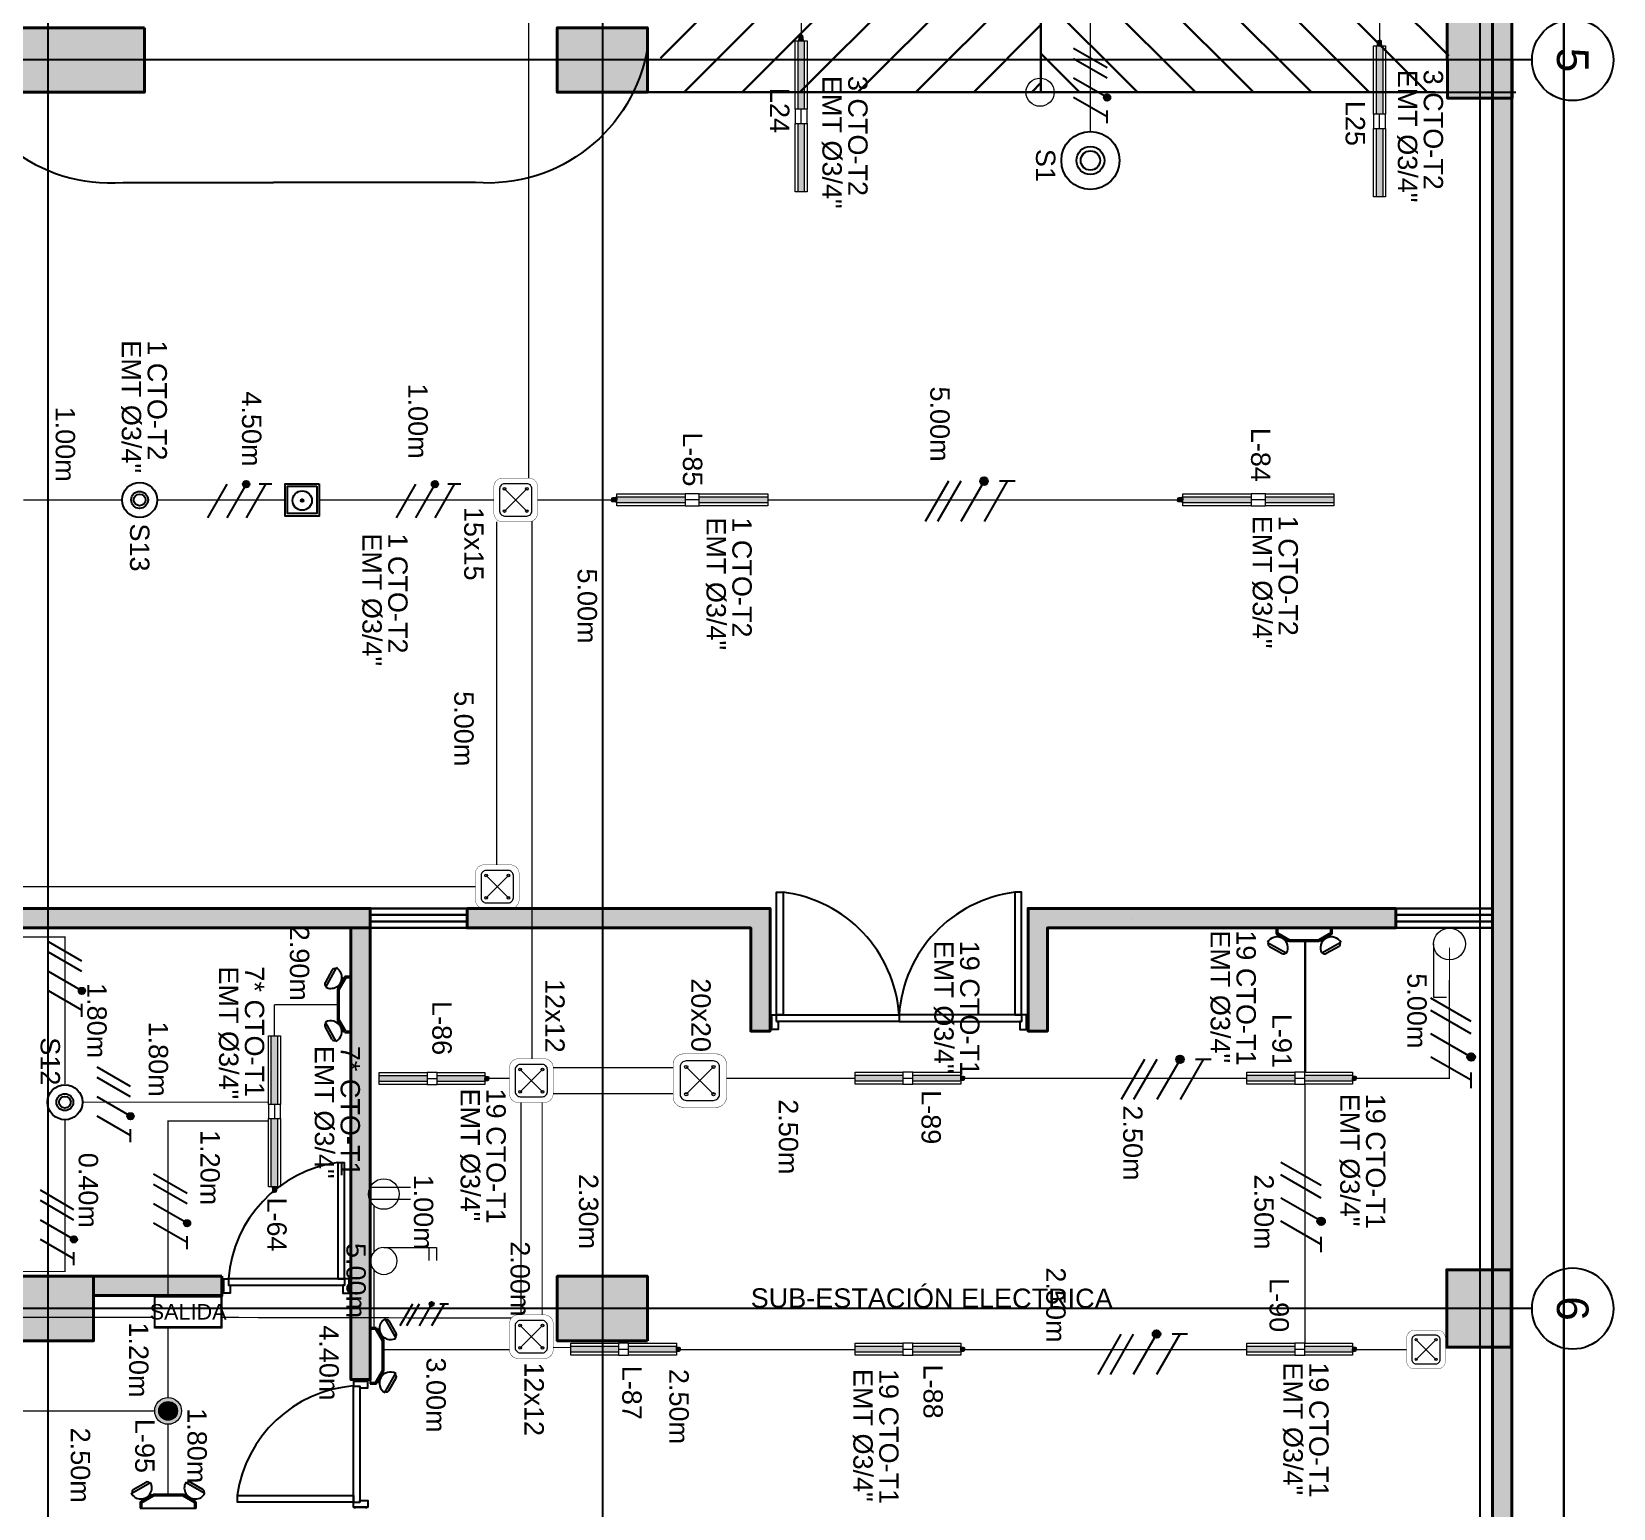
# Model space of a CAD drawing. Header units: metres. Extents: x 81 to 650, y -25 to 177.
# Drawn here: x 167.11 to 179.37, y 40.48 to 51.93 of the extents above; entities that cross this region are included whole.
import ezdxf
from ezdxf.enums import TextEntityAlignment as Align
from ezdxf.lldxf.tags import DXFTag

# ---------------------------------------------------------------- set-up
doc = ezdxf.new("R2010")
doc.units = ezdxf.units.M
doc.linetypes.add('LÍNEAS_OCULTASX2', pattern=[0.75, 0.5, -0.25])
for name, color, linetype in [('-ALAMBRADO', 7, 'Continuous'), ('-CN-GYD-ILUMINACION-EM', 1, 'Continuous'), ('-CN-GYD-TEXTOS', 7, 'Continuous'), ('-parquead', 253, 'Continuous'), ('A-columnas', 6, 'Continuous'), ('A_CIRCULO DE EJES', 252, 'Continuous'), ('amobla', 2, 'Continuous'), ('AMOBLAMIENTO', 253, 'Continuous'), ('AREA PARQUEO', 253, 'Continuous'), ('AS_GL DETECCION_PISO 2', 7, 'Continuous'), ('GG_EMERGENCIA 03', 1, 'Continuous'), ('GG_PISO 2', 8, 'Continuous'), ('JCA_HATCH 254', 252, 'Continuous'), ('LUMINARIA DE EMERGENCIA', 5, 'Continuous'), ('LUMINARIA LED CIRCULAR', 7, 'Continuous'), ('SENSOR MOVIMIENTO', 3, 'Continuous'), ('sensores', 3, 'Continuous'), ('TEXTOS DE MEDIDAS', 7, 'Continuous')]:
    doc.layers.add(name, color=color, linetype=linetype)
for name, color, linetype, lineweight in [('-CN-GYD-INTERRUPTORES DE PARED', 3, 'Continuous', 20), ('-CN-GYD-LUMINARIA LED HERMETICA', 1, 'Continuous', 5), ('-CN-GYD-TOMACORRIENTES', 1, 'Continuous', 18), ('-CN-GYD-TUBERÍA ILUMINACION', 250, 'Continuous', 18), ('-CN-GYD-TUBERÍA PRINCIPAL ILUMINACION', 5, 'Continuous', 5), ('-CN-GYD-TUBERÍA TOMACORRIENTE PVC', 86, 'Continuous', 18), ('-EL-Texto Tomas', 7, 'Continuous', 0), ('_TEXTO', 7, 'Continuous', 9), ('CAJA DE PASO', 94, 'Continuous', 5), ('Estructura', 250, 'Continuous', 40), ('L', 7, 'Continuous', 15), ('LUMINARIA DE EMERGENCIA PARA SOBREPONER', 7, 'Continuous', 25), ('Muro', 251, 'Continuous', 40), ('Piso', 253, 'Continuous', 30), ('TEXTOS', 250, 'Continuous', 20), ('Vidrio', 253, 'Continuous', 30)]:
    doc.layers.add(name, color=color, linetype=linetype, lineweight=lineweight)
doc.layers.add('A-HATCH CONCRETO', color=7, linetype='Continuous', true_color=0xc2c2c2)
doc.layers.add('HACHTCOLUMNA', color=7, linetype='Continuous', true_color=0x474747)
doc.styles.add('A_TEXT1', font='arial.ttf')
doc.styles.add('GYD', font='arial.ttf', dxfattribs={"height": 2.5})
doc.styles.add('ROMANS', font='arial.ttf')
doc.styles.get("Standard").update_dxf_attribs({"font": 'arial.ttf'})
tags = doc.linetypes.add('EMT_LINE', pattern='A,0.5,-0.2,["EMT",Standard,S=0.1,R=0,X=-0.1,Y=-0.05],-0.25', length=0.95).pattern_tags.tags
tags[6] = DXFTag(74, 10)
pattern_1 = [(270, (73.633, -1.35), (10.40324, -6.00631), [1.50158, -10.51105]), (360, (73.6335, -2.101), (10.40324, 6.00631), [0.75079, -20.05569]), (360, (73.6335, -2.289), (10.40324, 6.00631), [0.60063, -20.20584]), (360, (73.6335, -1.9134), (10.40324, 6.00631), [0.60063, -20.20584]), (330, (73.633, -2.477), (10.40324, 6.00631), [0.4805, -11.53212]), (30, (73.633, -1.726), (4e-09, 12.01262), [0.4805, -11.53212])]
pattern_2 = [(0, (0, 0), (0, 6.985), [5.08, -1.905]), (90, (0, 0), (-6.985, 4e-16), [5.08, -1.905])]

# ---------------------------------------------------------------- blocks, each defined once
blk = doc.blocks.new('GG_HERMETICA')
h = blk.add_hatch()
h.set_pattern_fill('SWAMP', color=252, scale=0.472938, angle=270)
h.set_pattern_definition(pattern_1)
h.paths.add_polyline_path([(-20, -30), (-20, 17), (-550, 17), (-550, -30)])
h = blk.add_hatch()
h.set_pattern_fill('SWAMP', color=252, scale=0.472938, angle=270)
h.set_pattern_definition(pattern_1)
h.paths.add_polyline_path([(620, -30), (620, 17), (90, 17), (90, -30)])
at = {"layer": '-CN-GYD-INTERRUPTORES DE PARED', "color": 1, "extrusion": (0, 0, -1)}
for p, q in [((-550, -53), (-550, 40)), ((-550, 40), (-525, 40)), ((-525, 40), (-20, 40)), ((90, 40), (620, 40)), ((620, 40), (620, -53)), ((-20, -53), (-550, -53)), ((594, -53), (90, -53)), ((620, -53), (594, -53))]:
    blk.add_line(p, q, dxfattribs=at)
at = {"layer": '-CN-GYD-INTERRUPTORES DE PARED', "color": 1}
for p, q in [((90, 40), (-20, 40)), ((-20, 40), (-20, -53)), ((90, -53), (90, 40)), ((622, 6), (620, 6)), ((620, 6), (620, -6)), ((622, 10), (623, 11)), ((622, 8), (622, 10)), ((622, 7), (622, 8)), ((622, 5), (622, 7)), ((622, -6), (622, 6)), ((623, 4), (622, 5)), ((622, -3), (623, 1)), ((623, 11), (623, 11)), ((623, 11), (630, 11)), ((623, 1), (623, 4)), ((623, 1), (623, 1)), ((630, 11), (630, 6)), ((630, 6), (631, 6)), ((631, 6), (631, 9)), ((631, 9), (639, 9)), ((639, 9), (639, 6)), ((639, 6), (640, 6)), ((640, 10), (650, 10)), ((640, 6), (640, 10)), ((650, 10), (652, 8)), ((652, 8), (656, 8)), ((656, 8), (658, 8)), ((658, 8), (661, 5)), ((661, 5), (661, -6)), ((-20, -6), (90, -6)), ((620, -19), (620, -6)), ((622, -19), (620, -19)), ((622, -6), (622, -3)), ((622, -6), (622, -9)), ((622, -6), (622, -19)), ((622, -9), (623, -13)), ((623, -17), (622, -18)), ((622, -18), (622, -19)), ((622, -19), (622, -21)), ((622, -21), (622, -22)), ((622, -22), (623, -24)), ((623, -13), (623, -14)), ((623, -14), (623, -17)), ((623, -24), (623, -24)), ((623, -24), (630, -24)), ((630, -24), (630, -19)), ((630, -19), (631, -19)), ((631, -19), (631, -22)), ((631, -22), (639, -22)), ((639, -22), (639, -19)), ((639, -19), (640, -19)), ((640, -19), (640, -22)), ((640, -22), (650, -22)), ((650, -22), (652, -20)), ((652, -20), (656, -20)), ((656, -20), (658, -20)), ((658, -20), (661, -17)), ((661, -17), (661, -6))]:
    blk.add_line(p, q, dxfattribs=at)
for points in [[(623, 4), (630, 4)], [(623, 1), (630, 1)], [(629, 11), (629, 4), (629, 1), (629, -6)], [(630, 6), (630, -6)], [(631, 6), (631, -6)], [(639, 2), (631, 2)], [(639, 6), (639, -6)], [(640, 6), (640, -6)], [(640, 1), (650, 1), (650, 3), (640, 3)], [(650, 3), (652, 5)], [(650, 1), (652, -3)], [(652, 8), (652, -6)], [(-20, -53), (90, -53)], [(623, -14), (630, -14)], [(623, -17), (630, -17)], [(629, -24), (629, -17), (629, -14), (629, -6)], [(630, -19), (630, -6)], [(631, -19), (631, -6)], [(639, -15), (631, -15)], [(639, -19), (639, -6)], [(640, -19), (640, -6)], [(640, -14), (650, -14), (650, -15), (640, -15)], [(650, -14), (652, -10)], [(650, -15), (652, -17)], [(652, -20), (652, -6)]]:
    blk.add_lwpolyline(points, dxfattribs=at)
at = {"color": 1}
for points in [[(-20, 17), (-20, -30), (-550, -30), (-550, 17)], [(620, 17), (620, -30), (90, -30), (90, 17)]]:
    blk.add_lwpolyline(points, close=True, dxfattribs=at)
blk = doc.blocks.new('A_B_Eje')
at = {"layer": 'A_CIRCULO DE EJES', "ltscale": 1.5}
blk.add_circle((0, 0), 0.0045, dxfattribs=at)
at = {"layer": 'A_CIRCULO DE EJES', "ltscale": 1.5, "style": 'A_TEXT1'}
blk.add_attdef('EJE', text='', height=0.0035, dxfattribs=at).set_placement((0, 0), align=Align.MIDDLE_CENTER)
blk = doc.blocks.new('O6C20-MDW')
at = {"layer": 'SENSOR MOVIMIENTO'}
for radius in [129, 62.1, 43.1]:
    blk.add_circle((63166, 32657), radius, dxfattribs=at)
blk = doc.blocks.new('Caja de paso')
at = {"layer": '-CN-GYD-TUBERÍA TOMACORRIENTE PVC', "const_width": 0.00173}
blk.add_lwpolyline([(-0.1111, 0.0667), (-0.1111, -0.0667, 0.414214), (-0.0667, -0.1111), (0.0667, -0.1111, 0.414214), (0.1111, -0.0667), (0.1111, 0.0667, 0.414214), (0.0667, 0.1111), (-0.0667, 0.1111, 0.414214)], format="xyb", close=True, dxfattribs=at)
at = {"layer": '-CN-GYD-TUBERÍA TOMACORRIENTE PVC'}
blk.add_lwpolyline([(-0.0566, -0.0819), (0.0566, -0.0819, 0.414214), (0.0819, -0.0566), (0.0819, 0.0566, 0.414214), (0.0566, 0.0819), (-0.0566, 0.0819, 0.414214), (-0.0819, 0.0566), (-0.0819, -0.0566, 0.414214)], format="xyb", close=True, dxfattribs=at)
at = {"layer": '-CN-GYD-TUBERÍA TOMACORRIENTE PVC', "linetype": 'LÍNEAS_OCULTASX2'}
for points in [[(-0.0566, 0.0566), (0.0566, -0.0566)], [(0.0566, 0.0566), (-0.0566, -0.0566)]]:
    blk.add_lwpolyline(points, dxfattribs=at)
at = {"layer": '-CN-GYD-TUBERÍA TOMACORRIENTE PVC'}
for centre in [(-0.0566, 0.0566), (0.0566, 0.0566), (-0.0566, -0.0566), (0.0566, -0.0566)]:
    blk.add_circle(centre, 0.00665, dxfattribs=at)
blk = doc.blocks.new('Tomas BD1')
at = {"lineweight": 0}
blk.add_line((0.115, -0.318), (0.115, 0.588), dxfattribs=at)
blk.add_lwpolyline([(-0.154, -0.297), (-0.154, 0.588)], dxfattribs=at)
blk.add_circle((0, 0), 0.338, dxfattribs=at)
at = {"layer": '-EL-Texto Tomas', "color": 7, "style": 'ROMANS'}
for tag, p, height, flags in [('POTENCIA(W)', (0.878, 0.595), 0.321, 9), ('TABLERO', (0.316, 0.654), 0.273, 8), ('CTO', (-0.059, 0.65), 0.273, 8)]:
    blk.add_attdef(tag, p, '', height=height, rotation=90, dxfattribs=dict(at, flags=flags))
at = {"layer": '-EL-Texto Tomas', "style": 'ROMANS', "flags": 9}
blk.add_attdef('USO', (-0.84, 0.589), '', height=0.35, rotation=90, dxfattribs=at)
blk = doc.blocks.new('*U67')
at = {"layer": '-CN-GYD-ILUMINACION-EM', "ltscale": 0.3}
for p, q in [((-145, 270), (-200, 170)), ((-114, 285), (-197, 136)), ((-119, 277), (-119, 277)), ((-193, 144), (-193, 144)), ((-145, -270), (-200, -170)), ((-114, -285), (-197, -136)), ((-193, -144), (-193, -144)), ((-119, -277), (-119, -277))]:
    blk.add_line(p, q, dxfattribs=at)
at = {"layer": '-CN-GYD-ILUMINACION-EM'}
for p, q in [((0, 217), (-46, 217)), ((0, 207), (-40, 207)), ((0, -217), (0, 217)), ((-104, 116), (-104, -116)), ((-94, 114), (-94, -114)), ((-46, -217), (0, -217)), ((-40, -207), (0, -207))]:
    blk.add_line(p, q, dxfattribs=at)
for points in [[(-96, 130), (-110, 138)], [(-46, 217), (-104, 116)], [(-40, 207), (-94, 114)], [(-56, 199), (-70, 208)], [(-46, -217), (-104, -116)], [(-40, -207), (-94, -114)], [(-96, -130), (-110, -138)], [(-56, -199), (-70, -208)]]:
    blk.add_lwpolyline(points, dxfattribs=at)
at = {"layer": '-CN-GYD-ILUMINACION-EM', "ltscale": 0.3}
for centre, radius, start, end in [((-156, 211), 85.5, 240.9715, 60.9715), ((-128, 260), 19.1, 60.9715, 150.9715), ((-183, 161), 19.1, 150.9715, 240.9715), ((-183, -161), 19.1, 119.0285, 209.0285), ((-156, -211), 85.5, 299.0285, 119.0285), ((-128, -260), 19.1, 209.0285, 299.0285)]:
    blk.add_arc(centre, radius, start, end, dxfattribs=at)
at = {"layer": '-CN-GYD-TEXTOS', "style": 'GYD'}
blk.add_attdef('5', (-68, -406), '', height=125, rotation=90, dxfattribs=at)
blk = doc.blocks.new('OJO DE BUEY 12W')
at = {"layer": '-CN-GYD-TUBERÍA ILUMINACION', "linetype": 'EMT_LINE', "lineweight": 5, "ltscale": 10}
h = blk.add_hatch(color=256, dxfattribs=at)
h.dxf.hatch_style = 1
h.set_gradient(color1=(147, 149, 152), color2=(248, 246, 176), name='SPHERICAL')
edge = h.paths.add_edge_path()
edge.add_arc((0, 0), 72.7, 0, 360)
at = {"layer": 'A-HATCH CONCRETO', "transparency": 33554687}
h = blk.add_hatch(color=256, dxfattribs=at)
h.dxf.hatch_style = 1
h.paths.add_polyline_path([(-104, 0, 1), (104, 0, 1)])
h.paths.add_polyline_path([(73, 0, -1), (-73, 0, -1)], flags=16)
at = {"layer": '-CN-GYD-TUBERÍA ILUMINACION', "linetype": 'Continuous', "lineweight": 5, "ltscale": 10}
for radius in [104, 72.7]:
    blk.add_circle((0, 0), radius, dxfattribs=at)
blk = doc.blocks.new('A$Cc7fbbbd8')
at = {"layer": 'GG_EMERGENCIA 03', "ltscale": 0.3}
h = blk.add_hatch(dxfattribs=at)
h.set_pattern_fill('ANSI31', color=256, scale=0.0005, angle=90)
h.set_pattern_definition([(135, (0.0614115, 0.0595737), (-0.00112253, -0.00112253), [])])
edge = h.paths.add_edge_path()
edge.add_arc((0.0614, 0.1), 0.00475, 0, 360)
for points in [[(-0.005, 0.0348), (-0.005, 0.1606), (0.1278, 0.1606), (0.1278, 0.0348)], [(0.005, 0.0448), (0.005, 0.1506), (0.1178, 0.1506), (0.1178, 0.0448)]]:
    blk.add_lwpolyline(points, close=True, dxfattribs=at)
for radius in [0.0376, 0.00475]:
    blk.add_circle((0.0614, 0.1), radius, dxfattribs=at)
blk = doc.blocks.new('Salida_3.8W')
h = blk.add_hatch()
h.set_pattern_fill('ANGLE', color=256)
h.set_pattern_definition(pattern_2)
h.paths.add_polyline_path([(0.434, -0.01), (0.434, 0.303), (-0.434, 0.303), (-0.434, -0.01)])
h.paths.add_polyline_path([(-0.424, 0), (-0.424, 0.293), (0.424, 0.293), (0.424, 0)], flags=16)
h = blk.add_hatch()
h.set_pattern_fill('ANGLE', color=256)
h.set_pattern_definition(pattern_2)
h.paths.add_polyline_path([(0.434, -0.01), (0.434, 0.303), (-0.434, 0.303), (-0.434, -0.01)])
h.paths.add_polyline_path([(-0.424, 0), (-0.424, 0.293), (0.424, 0.293), (0.424, 0)], flags=16)
at = {"layer": 'L'}
h = blk.add_hatch(dxfattribs=at)
h.set_pattern_fill('ANGLE', color=3)
h.set_pattern_definition([(0, (-44.6785, -37.2514), (0, 6.985), [5.08, -1.905]), (90, (-44.6785, -37.2514), (-6.985, 4e-16), [5.08, -1.905])])
h.paths.add_polyline_path([(0.434, -0.01), (0.434, 0.303), (-0.434, 0.303), (-0.434, -0.01)])
h.paths.add_polyline_path([(-0.424, 0), (-0.424, 0.293), (0.424, 0.293), (0.424, 0)], flags=16)
h = blk.add_hatch(color=3, dxfattribs=at)
h.paths.add_polyline_path([(0.434, -0.01), (0.434, 0.303), (-0.434, 0.303), (-0.434, -0.01)])
h.paths.add_polyline_path([(-0.424, 0), (-0.424, 0.293), (0.424, 0.293), (0.424, 0)], flags=16)
at = {"layer": 'L', "color": 3}
for points in [[(-0.434, 0.303), (0.434, 0.303), (0.434, -0.01), (-0.434, -0.01)], [(-0.424, 0.293), (0.424, 0.293), (0.424, 0), (-0.424, 0)]]:
    blk.add_lwpolyline(points, close=True, dxfattribs=at)
at = {"layer": 'L', "color": 3, "insert": (0, 0.146, 712.661), "char_height": 0.15, "width": 0.84839, "attachment_point": 5}
blk.add_mtext('\\pxqc;SALIDA', dxfattribs=at)
blk = doc.blocks.new('3x')
at = {"layer": '-ALAMBRADO'}
h = blk.add_hatch(color=256, dxfattribs=at)
edge = h.paths.add_edge_path()
edge.add_arc((0.078, 0.13), 0.025, 0, 360)
for p, q in [((-0.152, 0.13), (-0.302, -0.13)), ((-0.072, 0.13), (-0.222, -0.13)), ((0.078, 0.13), (-0.072, -0.13)), ((0.228, 0.13), (0.078, -0.13))]:
    blk.add_line(p, q, dxfattribs=at)
blk.add_lwpolyline([(0.278, 0.13), (0.178, 0.13)], dxfattribs=at)
blk.add_circle((0.078, 0.13), 0.025, dxfattribs=at)
blk = doc.blocks.new('*U62')
at = {"layer": '-ALAMBRADO'}
blk.add_blockref('3x', (0, 0), dxfattribs=at)
blk = doc.blocks.new('estructura etapa 3')
at = {"layer": 'HACHTCOLUMNA'}
h = blk.add_hatch(color=256, dxfattribs=at)
h.paths.add_polyline_path([(-91.651, -6658.124), (-91.651, -6657.624), (-92.35, -6657.624), (-92.35, -6658.124)])
h.paths.add_polyline_path([(-49.354, -6658.124), (-49.354, -6657.624), (-50.055, -6657.624), (-50.055, -6658.124)])
h.paths.add_polyline_path([(-56.053, -6658.124), (-56.053, -6657.624), (-56.753, -6657.624), (-56.753, -6658.124)])
h.paths.add_polyline_path([(-76.45, -6659.124), (-76.95, -6659.124), (-76.95, -6657.624), (-76.45, -6657.624)])
h.paths.add_polyline_path([(-83.95, -6659.124), (-84.45, -6659.124), (-84.45, -6657.624), (-83.95, -6657.624)])
h.paths.add_polyline_path([(-60.452, -6659.124), (-60.952, -6659.124), (-60.952, -6657.624), (-60.452, -6657.624)])
h.paths.add_polyline_path([(-67.95, -6659.124), (-68.45, -6659.124), (-68.45, -6657.624), (-67.95, -6657.624)])
h.paths.add_polyline_path([(-91.85, -6668.199), (-91.851, -6667.599), (-92.35, -6667.599), (-92.349, -6668.199)])
h.paths.add_polyline_path([(-49.354, -6668.199), (-49.354, -6667.599), (-49.854, -6667.599), (-49.854, -6668.199)])
h.paths.add_polyline_path([(-56.154, -6668.149), (-56.154, -6667.649), (-56.854, -6667.649), (-56.854, -6668.149)])
h.paths.add_polyline_path([(-59.952, -6667.649), (-59.952, -6668.149), (-61.452, -6668.149), (-61.452, -6667.649)])
h.paths.add_polyline_path([(-75.95, -6667.649), (-75.95, -6668.149), (-77.45, -6668.149), (-77.45, -6667.649)])
h.paths.add_polyline_path([(-68.95, -6667.649), (-68.95, -6668.149), (-67.45, -6668.149), (-67.45, -6667.649)])
h.paths.add_polyline_path([(-84.95, -6667.649), (-84.95, -6668.149), (-83.45, -6668.149), (-83.45, -6667.649)])
h.paths.add_polyline_path([(-91.85, -6676.199), (-91.85, -6675.599), (-92.349, -6675.599), (-92.349, -6676.199)])
h.paths.add_polyline_path([(-49.354, -6676.199), (-49.354, -6675.599), (-49.854, -6675.599), (-49.854, -6676.199)])
h.paths.add_polyline_path([(-56.154, -6676.149), (-56.154, -6675.649), (-56.754, -6675.649), (-56.754, -6676.149)])
h.paths.add_polyline_path([(-59.952, -6675.649), (-59.952, -6676.149), (-61.452, -6676.149), (-61.452, -6675.649)])
h.paths.add_polyline_path([(-75.95, -6675.649), (-75.95, -6676.149), (-77.45, -6676.149), (-77.45, -6675.649)])
h.paths.add_polyline_path([(-68.95, -6675.649), (-68.95, -6676.149), (-67.45, -6676.149), (-67.45, -6675.649)])
h.paths.add_polyline_path([(-84.95, -6675.649), (-84.95, -6676.149), (-83.45, -6676.149), (-83.45, -6675.649)])
h.paths.add_polyline_path([(-91.847, -6686.299), (-91.851, -6685.699), (-92.35, -6685.699), (-92.346, -6686.299)])
h.paths.add_polyline_path([(-49.354, -6686.299), (-49.354, -6685.699), (-49.854, -6685.699), (-49.854, -6686.299)])
h.paths.add_polyline_path([(-56.154, -6686.249), (-56.154, -6685.749), (-56.754, -6685.749), (-56.754, -6686.249)])
h.paths.add_polyline_path([(-59.952, -6685.749), (-59.952, -6686.249), (-61.452, -6686.249), (-61.452, -6685.749)])
h.paths.add_polyline_path([(-75.95, -6685.749), (-75.95, -6686.249), (-77.45, -6686.249), (-77.45, -6685.749)])
h.paths.add_polyline_path([(-68.95, -6685.749), (-68.95, -6686.249), (-67.45, -6686.249), (-67.45, -6685.749)])
h.paths.add_polyline_path([(-84.95, -6685.749), (-84.95, -6686.249), (-83.45, -6686.249), (-83.45, -6685.749)])
h.paths.add_polyline_path([(-49.353, -6694.294), (-49.354, -6693.699), (-49.855, -6693.699), (-49.854, -6694.294)])
h.paths.add_polyline_path([(-56.054, -6694.249), (-56.054, -6693.749), (-56.753, -6693.749), (-56.753, -6694.249)])
h.paths.add_polyline_path([(-91.651, -6694.249), (-91.651, -6693.749), (-92.35, -6693.749), (-92.35, -6694.249)])
h.paths.add_polyline_path([(-59.952, -6693.749), (-59.952, -6694.249), (-61.452, -6694.249), (-61.452, -6693.749)])
h.paths.add_polyline_path([(-75.95, -6693.749), (-75.95, -6694.249), (-77.45, -6694.249), (-77.45, -6693.749)])
h.paths.add_polyline_path([(-68.95, -6693.749), (-68.95, -6694.249), (-67.45, -6694.249), (-67.45, -6693.749)])
h.paths.add_polyline_path([(-84.95, -6693.749), (-84.95, -6694.249), (-83.45, -6694.249), (-83.45, -6693.749)])
h.paths.add_polyline_path([(-49.359, -6703.974), (-49.359, -6703.374), (-49.859, -6703.374), (-49.859, -6703.974)])
h.paths.add_polyline_path([(-56.054, -6703.924), (-56.054, -6703.424), (-56.753, -6703.424), (-56.753, -6703.924)])
h.paths.add_polyline_path([(-67.95, -6704.924), (-67.95, -6703.424), (-68.45, -6703.424), (-68.45, -6704.924)])
h.paths.add_polyline_path([(-91.651, -6703.924), (-91.651, -6703.424), (-92.35, -6703.424), (-92.35, -6703.924)])
h.paths.add_polyline_path([(-61.847, -6703.424), (-60.347, -6703.424), (-60.347, -6703.924), (-61.847, -6703.924)])
h.paths.add_polyline_path([(-83.95, -6704.924), (-83.95, -6703.424), (-84.45, -6703.424), (-84.45, -6704.924)])
h.paths.add_polyline_path([(-76.45, -6704.924), (-76.45, -6703.424), (-76.95, -6703.424), (-76.95, -6704.924)])
h.paths.add_polyline_path([(-49.354, -6711.949), (-49.354, -6711.449), (-50.054, -6711.449), (-50.054, -6711.949)])
h.paths.add_polyline_path([(-55.954, -6711.949), (-55.954, -6711.449), (-56.654, -6711.449), (-56.654, -6711.949)])
h.paths.add_polyline_path([(-91.65, -6711.949), (-91.65, -6711.449), (-92.35, -6711.449), (-92.35, -6711.949)])
h.paths.add_polyline_path([(-60.952, -6711.949), (-60.952, -6709.549), (-60.452, -6709.549), (-60.452, -6711.949)])
h.paths.add_polyline_path([(-68.45, -6709.549), (-68.45, -6711.949), (-67.95, -6711.949), (-67.95, -6709.549)])
h.paths.add_polyline_path([(-76.95, -6709.549), (-76.95, -6711.949), (-76.45, -6711.949), (-76.45, -6709.549)])
h.paths.add_polyline_path([(-83.95, -6709.549), (-83.95, -6711.949), (-84.45, -6711.949), (-84.45, -6709.549)])
at = {"layer": 'Estructura'}
for points in [[(-49.353, -6694.294), (-49.354, -6693.699), (-49.855, -6693.699), (-49.854, -6694.294)], [(-59.952, -6693.749), (-59.952, -6694.249), (-61.452, -6694.249), (-61.452, -6693.749)], [(-56.054, -6694.249), (-56.054, -6693.749), (-56.753, -6693.749), (-56.753, -6694.249)], [(-49.359, -6703.974), (-49.359, -6703.374), (-49.859, -6703.374), (-49.859, -6703.974)], [(-61.847, -6703.424), (-60.347, -6703.424), (-60.347, -6703.924), (-61.847, -6703.924)], [(-56.054, -6703.924), (-56.054, -6703.424), (-56.753, -6703.424), (-56.753, -6703.924)]]:
    blk.add_lwpolyline(points, close=True, dxfattribs=at)
blk = doc.blocks.new('A$Ce042a74c')
at = {"layer": 'A-HATCH CONCRETO', "ltscale": 0.03}
h = blk.add_hatch(color=256, dxfattribs=at)
h.dxf.hatch_style = 1
h.paths.add_polyline_path([(37.983, 8.975), (36.988, 8.975), (36.988, 8.825), (37.983, 8.825)])
h.paths.add_polyline_path([(38.983, 11.675), (38.983, 8.175), (39.133, 8.175), (39.133, 11.675)])
h.paths.add_polyline_path([(38.983, 8.975), (38.983, 8.975), (38.983, 8.825), (38.983, 8.825)], flags=17)
h.paths.add_polyline_path([(35.488, 8.975), (30.936, 8.975), (30.936, 8.825), (35.488, 8.825)])
h.paths.add_polyline_path([(33.787, 8.825), (33.787, 8.825), (33.637, 8.825), (33.637, 8.825)], flags=17)
h.paths.add_polyline_path([(33.787, 6.462), (33.637, 6.462), (33.637, 7.823), (33.787, 7.823)])
h.paths.add_polyline_path([(33.637, 7.474), (33.637, 7.624), (33.003, 7.624), (33.003, 7.475)])
h.paths.add_polyline_path([(31.549, 7.475), (31.549, 7.625), (32.203, 7.625), (32.203, 7.475)])
h.paths.add_polyline_path([(30.185, 7.475), (30.185, 7.625), (30.749, 7.625), (30.749, 7.475)])
h.paths.add_polyline_path([(30.489, 6.462), (30.339, 6.462), (30.339, 7.475), (30.489, 7.475)])
h.paths.add_polyline_path([(32.138, 6.462), (31.988, 6.462), (31.988, 7.475), (32.138, 7.475)])
h.paths.add_polyline_path([(26.544, 6.462), (33.787, 6.462), (33.787, 6.312), (26.544, 6.312)])
h.paths.add_polyline_path([(26.694, 7.475), (26.694, 7.625), (28.886, 7.625), (28.886, 7.475)])
h.paths.add_polyline_path([(26.545, 6.462), (26.543, 8.975), (26.693, 8.974), (26.693, 8.824), (26.694, 8.825), (26.695, 6.462)])
h.paths.add_polyline_path([(27.446, 6.462), (27.296, 6.462), (27.296, 6.462), (27.446, 6.462)])
h.paths.add_polyline_path([(26.546, 11.676), (26.546, 9.875), (26.691, 9.875), (26.696, 11.676)])
h.paths.add_polyline_path([(31.087, 8.975), (30.936, 8.975), (30.936, 9.977), (29.034, 9.977), (29.036, 8.975), (28.886, 8.975), (28.883, 10.126), (29.836, 10.126), (29.836, 11.675), (29.986, 11.675), (29.986, 10.126), (30.936, 10.126), (30.936, 11.675), (31.087, 11.675)])
h.paths.add_polyline_path([(31.886, 8.975), (32.036, 8.975), (32.036, 8.975)])
h.paths.add_polyline_path([(26.547, 11.675), (39.133, 11.675), (39.133, 11.825), (26.547, 11.825)])
h.paths.add_polyline_path([(47.081, 11.675), (44.231, 11.675), (44.231, 11.825), (47.081, 11.825)])
h.paths.add_polyline_path([(47.981, 54.675), (47.831, 54.675), (47.831, 3.892), (46.241, 3.892), (46.241, 5.906), (46.931, 5.906), (46.931, 6.056), (46.091, 6.056), (46.091, 2.292), (47.081, 2.292), (47.081, 2.442), (46.241, 2.442), (46.241, 3.742), (47.831, 3.742), (47.831, 0.95), (47.981, 0.95)])
h.paths.add_polyline_path([(27.346, 2.91), (27.373, 2.76), (26.695, 2.76), (26.695, 0.54), (26.544, 0.54), (26.544, 2.91)])
h.paths.add_polyline_path([(29.883, 2.91), (29.911, 2.76), (28.348, 2.76), (28.377, 2.91)])
h.paths.add_polyline_path([(32.1, 2.91), (32.129, 2.76), (30.885, 2.76), (30.914, 2.91)])
h.paths.add_polyline_path([(31.438, 0.54), (31.588, 0.54), (31.588, 0.566), (31.588, 2.76), (31.438, 2.76), (31.438, 0.566)])
h.paths.add_polyline_path([(33.14, 2.91), (33.113, 2.76), (33.737, 2.76), (33.737, 0.54), (33.887, 0.54), (33.887, 2.91)])
h.paths.add_polyline_path([(26.545, 0.39), (33.887, 0.39), (33.887, 0.54), (26.545, 0.54)])
h.paths.add_polyline_path([(7.925, 54.676), (7.925, 54.826), (3.1, 54.825), (3.1, 54.675)])
h.paths.add_polyline_path([(37.395, 51.521), (37.245, 51.521), (37.245, 54.675), (37.395, 54.675)])
h.paths.add_polyline_path([(36.533, 51.671), (36.383, 51.671), (36.383, 53.275), (36.533, 53.275)])
h.paths.add_polyline_path([(28.886, 51.521), (28.886, 51.671), (37.245, 51.671), (37.245, 51.521)])
h.paths.add_polyline_path([(36.383, 54.325), (36.383, 54.475)])
h.paths.add_polyline_path([(29.036, 52.667), (28.886, 52.667), (28.886, 53.275), (29.036, 53.275)], flags=0)
h.paths.add_polyline_path([(29.036, 52.667), (28.886, 52.667), (28.886, 53.275), (29.036, 53.275)], flags=17)
h.paths.add_polyline_path([(29.036, 52.667), (28.886, 52.667), (28.886, 53.275), (29.036, 53.275)], flags=17)
at = {"layer": 'JCA_HATCH 254', "transparency": 33554687}
h = blk.add_hatch(color=256, dxfattribs=at)
h.dxf.hatch_style = 1
h.paths.add_polyline_path([(39.883, 11.825), (42.231, 11.825), (42.231, 10.875), (42.081, 10.875), (42.081, 11.675), (39.883, 11.675)])
h = blk.add_hatch(color=256, dxfattribs=at)
h.dxf.hatch_style = 1
h.paths.add_polyline_path([(47.081, 11.825), (44.231, 11.825), (44.231, 10.875), (44.381, 10.875), (44.381, 11.675), (47.081, 11.675)])
at = {"layer": 'Piso'}
h = blk.add_hatch(dxfattribs=at)
h.set_pattern_fill('ANSI31', color=256, scale=0.1, angle=-41.916, style=0)
h.set_pattern_definition([(45, (42.71952, 22.5916), (-0.2245064, 0.2245064), [])])
h.paths.add_polyline_path([(44.331, 45.45), (44.331, 18.15), (41.381, 18.15), (41.381, 44.1), (41.242, 44.59), (40.949, 45.007), (40.536, 45.305), (40.048, 45.45)])
h = blk.add_hatch(dxfattribs=at)
h.set_pattern_fill('ANSI31', color=256, scale=0.1, angle=-41.916, style=0)
h.set_pattern_definition([(135, (46.04185, 22.5916), (0.2245064, 0.2245064), [])])
h.paths.add_polyline_path([(44.331, 45.45), (44.331, 18.15), (47.491, 18.15), (47.471, 45.45)])
at = {"layer": '-parquead'}
for points in [[(35.883, 18.5, 0.389268), (37.216, 17.45), (38.383, 17.45)], [(41.282, 18.5, -0.389268), (39.948, 17.45), (38.383, 17.45)]]:
    blk.add_lwpolyline(points, format="xyb", dxfattribs=at)
at = {"layer": 'A-columnas'}
blk.add_line((47.831, 11.825), (47.831, 11.675), dxfattribs=at)
blk.add_lwpolyline([(47.081, 11.825), (44.231, 11.825), (44.231, 10.875)], dxfattribs=at)
at = {"layer": 'amobla', "ltscale": 0.03}
blk.add_line((45.033, 11.75), (45.033, 11.75), dxfattribs=at)
at = {"layer": 'AMOBLAMIENTO'}
for points in [[(42.332, 11.001), (42.281, 11.001), (42.281, 11.951), (42.332, 11.951)], [(44.129, 11.001), (44.18, 11.001), (44.18, 11.951), (44.129, 11.951)], [(42.281, 10.95), (42.281, 11.001), (43.231, 11.001), (43.231, 10.95)], [(38.882, 8.956), (38.932, 8.956), (38.932, 9.855), (38.882, 9.855)], [(39.002, 7.276), (39.002, 7.225), (38.103, 7.225), (38.103, 7.276)]]:
    blk.add_lwpolyline(points, close=True, dxfattribs=at)
for points in [[(42.231, 10.988), (42.243, 10.988), (42.243, 10.901), (42.231, 10.901)], [(42.281, 10.95), (42.294, 10.95), (42.294, 10.888), (42.243, 10.888), (42.243, 11.001), (42.281, 11.001)], [(44.18, 11.001), (43.231, 11.001), (43.231, 10.95), (44.18, 10.95)], [(44.167, 10.95), (44.167, 10.888), (44.218, 10.888), (44.218, 11.001), (44.18, 11.001), (44.18, 10.95), (44.167, 10.95)], [(44.231, 10.988), (44.218, 10.988), (44.218, 10.901), (44.231, 10.901)], [(38.034, 8.906), (38.046, 8.906), (38.046, 8.844), (37.996, 8.844), (37.996, 8.956), (38.034, 8.956)], [(38.932, 8.956), (38.034, 8.956), (38.034, 8.906), (38.932, 8.906)], [(38.92, 8.906), (38.92, 8.844), (38.97, 8.844), (38.97, 8.956), (38.932, 8.956), (38.932, 8.906), (38.92, 8.906)], [(37.983, 8.944), (37.996, 8.944), (37.996, 8.856), (37.983, 8.856)], [(38.983, 8.944), (38.97, 8.944), (38.97, 8.856), (38.983, 8.856)], [(39.052, 8.124), (39.052, 8.111), (39.114, 8.111), (39.114, 8.162), (39.002, 8.162), (39.002, 8.124)], [(39.002, 7.225), (39.002, 8.124), (39.052, 8.124), (39.052, 7.225)], [(39.014, 8.175), (39.014, 8.162), (39.102, 8.162), (39.102, 8.175)], [(39.052, 7.238), (39.114, 7.238), (39.114, 7.187), (39.002, 7.187), (39.002, 7.225), (39.052, 7.225), (39.052, 7.238)], [(39.014, 7.175), (39.014, 7.187), (39.102, 7.187), (39.102, 7.175)]]:
    blk.add_lwpolyline(points, dxfattribs=at)
for centre, radius, start, end in [((42.207, 10.932), 1.026, 3.8335, 82.9806), ((44.255, 10.932), 1.026, 97.0194, 176.1665), ((39.017, 8.878), 0.987, 97.8945, 175.4314), ((39.08, 7.141), 0.987, 94.5686, 172.1055)]:
    blk.add_arc(centre, radius, start, end, dxfattribs=at)
at = {"layer": 'AREA PARQUEO'}
blk.add_line((41.282, 18.15), (48.012, 18.15), dxfattribs=at)
at = {"layer": 'Muro'}
for points in [[(47.981, 54.675), (47.831, 54.675), (47.831, 0.95), (47.981, 0.95)], [(26.547, 11.675), (39.133, 11.675), (39.133, 11.825), (26.547, 11.825)], [(38.983, 11.675), (38.983, 8.175), (39.133, 8.175), (39.133, 11.675)], [(37.983, 8.975), (36.988, 8.975), (36.988, 8.825), (37.983, 8.825)]]:
    blk.add_lwpolyline(points, close=True, dxfattribs=at)
for points in [[(39.883, 11.825), (42.231, 11.825), (42.231, 10.875), (42.081, 10.875), (42.081, 11.675), (39.883, 11.675), (39.883, 11.825)], [(47.081, 11.825), (44.231, 11.825), (44.231, 10.875), (44.381, 10.875), (44.381, 11.675), (47.081, 11.675), (47.081, 11.825)]]:
    blk.add_lwpolyline(points, dxfattribs=at)
at = {"layer": 'Piso'}
for p, q in [((44.331, 45.451), (44.331, 18.15)), ((48.382, 0.767), (48.382, 19.086, -41.255)), ((41.282, 18.15), (47.382, 18.15))]:
    blk.add_line(p, q, dxfattribs=at)
at = {"layer": 'TEXTOS'}
blk.add_circle((44.324, 18.15), 0.109, dxfattribs=at)
at = {"layer": 'Vidrio'}
for points in [[(39.133, 11.825), (39.133, 11.675), (39.883, 11.675), (39.883, 11.825)], [(39.133, 11.775), (39.133, 11.725), (39.883, 11.725), (39.883, 11.775)], [(47.081, 11.825), (47.081, 11.675), (47.831, 11.675), (47.831, 11.825)], [(47.081, 11.775), (47.081, 11.725), (47.831, 11.725), (47.831, 11.775)]]:
    blk.add_lwpolyline(points, close=True, dxfattribs=at)
at = {"layer": 'AS_GL DETECCION_PISO 2', "linetype": 'Continuous', "lineweight": 50}
blk.add_blockref('estructura etapa 3', (97.335, 6712.399), dxfattribs=at)
at = {"layer": 'TEXTOS', "color": 8}
blk.add_text('SUB-ESTACIÓN ELECTRICA', height=0.15, rotation=359.9331, dxfattribs=at).set_placement((42.081, 8.732))
blk = doc.blocks.new('A$Cddb11929')
at = {"layer": '-CN-GYD-INTERRUPTORES DE PARED', "color": 3, "extrusion": (0, 0, -1)}
for p, q in [((0.176, 0.352), (0.764, 0.352)), ((0.764, 0.352), (0.764, 0.208))]:
    blk.add_line(p, q, dxfattribs=at)
blk.add_circle((-0.176, 0.176), 0.176, dxfattribs=at)
blk = doc.blocks.new('2x')
at = {"layer": '-ALAMBRADO'}
h = blk.add_hatch(color=256, dxfattribs=at)
edge = h.paths.add_edge_path()
edge.add_arc((0.075, 0.13), 0.025, 0, 360)
for p, q in [((-0.075, 0.13), (-0.225, -0.13)), ((0.075, 0.13), (-0.075, -0.13)), ((0.225, 0.13), (0.075, -0.13))]:
    blk.add_line(p, q, dxfattribs=at)
blk.add_lwpolyline([(0.275, 0.13), (0.175, 0.13)], dxfattribs=at)
blk.add_circle((0.075, 0.13), 0.025, dxfattribs=at)
blk = doc.blocks.new('*U51')
at = {"layer": '-ALAMBRADO'}
blk.add_blockref('2x', (0, 0), dxfattribs=at)
blk = doc.blocks.new('Sensor 360º_')
at = {"layer": 'SENSOR MOVIMIENTO'}
for radius in [0.1126, 0.054, 0.0375]:
    blk.add_circle((0, 0), radius, dxfattribs=at)

msp = doc.modelspace()

# ---------------------------------------------------------------- linework, layer by layer
at = {"layer": '-CN-GYD-INTERRUPTORES DE PARED', "color": 3, "extrusion": (0, 0, -1)}
for p, q in [((169.837, 42.505), (170.245, 42.505)), ((170.186, 42.505), (170.186, 42.405)), ((170.245, 42.505), (170.245, 42.405))]:
    msp.add_line(p, q, dxfattribs=at)
msp.add_circle((-169.837, 42.401), 0.104, dxfattribs=at)
at = {"layer": '-CN-GYD-TUBERÍA PRINCIPAL ILUMINACION', "linetype": 'EMT_LINE', "ltscale": 10}
for points, const_width in [([(170.96, 53.924), (170.96, 48.467)], 0.01), ([(173.072, 53.75), (173.072, 51.896)], 0.01), ([(177.554, 53.752), (177.554, 51.857)], 0.01), ([(175.313, 52.277), (175.313, 51.153)], 0.01), ([(167.044, 48.298), (167.808, 48.298)], 0.01), ([(168.081, 48.298), (169.071, 48.298)], 0.01), ([(169.337, 48.298), (170.69, 48.298)], 0.01), ([(171.028, 48.298), (171.601, 48.298)], 0.01), ([(172.812, 48.298), (175.989, 48.298)], 0.01), ([(170.711, 48.129), (170.711, 45.47)], 0.01), ([(170.986, 48.134), (170.986, 43.967)], 0.01), ([(170.547, 45.301), (167.025, 45.301)], 0.01), ([(167.366, 43.771), (167.366, 44.911), (162.398, 44.911)], 0.01), ([(176.977, 43.862), (176.977, 44.877)], 0.02), ([(168.988, 44.144), (168.988, 44.387)], 0.01), ([(169.478, 44.387), (168.988, 44.387)], 0.01), ([(171.149, 43.899), (172.078, 43.899)], 0.01), ([(170.811, 43.816), (170.65, 43.816)], 0.01), ([(173.488, 43.816), (172.493, 43.816)], 0.01), ([(176.977, 43.769), (176.977, 41.761)], 0.01), ([(171.149, 43.696), (172.078, 43.696)], 0.01), ([(168.942, 43.631), (167.502, 43.631)], 0.01), ([(170.901, 41.983), (170.901, 43.629)], 0.01), ([(171.064, 41.983), (171.064, 43.629)], 0.01), ([(167.366, 43.494), (167.366, 42.319), (162.618, 42.319)], 0.01), ([(168.164, 42.134), (168.164, 43.486), (168.941, 43.486)], 0.01), ([(169.76, 42.47), (169.76, 42.831)], 0.01), ([(169.76, 42.332), (169.76, 41.883)], 0.01), ([(165.494, 41.963), (168.057, 41.963)], 0.01), ([(168.576, 41.963), (170.826, 41.958)], 0.01), ([(168.164, 41.34), (168.164, 41.882)], 0.01), ([(169.837, 41.713), (170.811, 41.713)], 0.01), ([(171.285, 41.73), (171.149, 41.73)], 0.01), ([(172.132, 41.714), (173.488, 41.714)], 0.01), ([(174.336, 41.714), (176.526, 41.714)], 0.01), ([(177.373, 41.714), (177.762, 41.714)], 0.01), ([(166.911, 41.239), (168.061, 41.239)], 0.01), ([(168.165, 41.135), (168.165, 40.59)], 0.01)]:
    msp.add_lwpolyline(points, dxfattribs=dict(at, const_width=const_width))
for points in [[(177.373, 43.815, 0.01, 0.01, 0), (178.095, 43.815, 0.01, 0.01, 0), (178.096, 44.828, 0, 0, 0)], [(176.526, 43.815, 0.01, 0.01, 0), (174.336, 43.815, 0, 0, 0)]]:
    msp.add_lwpolyline(points, format="xyseb", dxfattribs=at)
at = {"layer": 'GG_PISO 2', "color": 9, "true_color": 0xc7c8ca}
for points in [[(167.233, 88.239), (167.233, 32.038)], [(171.531, 88.239), (171.531, 32.113)], [(178.331, 88.239), (178.331, 32.113)], [(178.736, 51.707), (129.636, 51.707)], [(178.736, 42.032), (129.636, 42.032)]]:
    msp.add_lwpolyline(points, dxfattribs=at)

# ---------------------------------------------------------------- block references
at = {"layer": '-CN-GYD-LUMINARIA LED HERMETICA', "xscale": 0.001, "yscale": 0.001, "zscale": 0.001}
for p, rotation in [((173.065, 51.235), 90), ((177.548, 51.197), 90), ((172.262, 48.292), 180), ((176.649, 48.292), 180), ((168.995, 43.594), 270)]:
    msp.add_blockref('GG_HERMETICA', p, dxfattribs=dict(at, rotation=rotation))
at = {"layer": '-CN-GYD-LUMINARIA LED HERMETICA', "xscale": 0.0007, "yscale": 0.001, "zscale": 0.001}
for p in [(170.187, 43.821), (173.874, 43.823), (176.911, 43.823), (171.67, 41.723), (173.874, 41.723), (176.911, 41.723)]:
    msp.add_blockref('GG_HERMETICA', p, dxfattribs=at)
at = {"layer": '-CN-GYD-TOMACORRIENTES', "lineweight": 0, "xscale": 0.35, "yscale": 0.35, "zscale": 0.35, "rotation": 270}
msp.add_blockref('Tomas BD1', (169.837, 42.919), dxfattribs=at)
msp.add_blockref('A$Ce042a74c', (130.599, 33.307))
ref = msp.add_blockref('A_B_Eje', (179.051, 51.707), dxfattribs=dict(xscale=70, yscale=70, zscale=70, rotation=270))
ref.add_attrib('EJE', '5', dxfattribs={"color": 7, "ltscale": 1.5, "height": 0.245, "rotation": 270, "style": 'A_TEXT1'}).set_placement((179.051, 51.707), align=Align.MIDDLE_CENTER)
at = {"xscale": -0.7, "yscale": 0.7, "rotation": 90}
msp.add_blockref('A$Cddb11929', (178.219, 44.98), dxfattribs=at)
ref = msp.add_blockref('A_B_Eje', (179.051, 42.032), dxfattribs=dict(xscale=70, yscale=70, zscale=70, rotation=270))
ref.add_attrib('EJE', '6', dxfattribs={"color": 7, "ltscale": 1.5, "height": 0.245, "rotation": 270, "style": 'A_TEXT1'}).set_placement((179.051, 42.032), align=Align.MIDDLE_CENTER)
at = {"layer": '_TEXTO', "linetype": 'Continuous', "ltscale": 10, "zscale": 320, "rotation": 270}
for p in [(175.312, 51.494, 0), (167.367, 44.571), (167.744, 43.6), (168.182, 42.771), (167.305, 42.646)]:
    msp.add_blockref('*U62', p, dxfattribs=at)
at = {"layer": '_TEXTO', "linetype": 'Continuous', "ltscale": 10, "zscale": 0.5}
for p in [(168.695, 48.29), (170.158, 48.29)]:
    msp.add_blockref('*U51', p, dxfattribs=at)
at = {"layer": '_TEXTO', "linetype": 'Continuous', "ltscale": 10}
for p, xscale, yscale, zscale in [((174.395, 48.287), 1.2, 1.2, 320), ((175.914, 43.807), 1.2, 1.2, 320), ((170.157, 41.983), 0.6471479188647411, 0.6471479188647411, 172.572778363931), ((175.732, 41.678), 1.2, 1.2, 320)]:
    msp.add_blockref('*U62', p, dxfattribs=dict(at, xscale=xscale, yscale=yscale, zscale=zscale))
at = {"layer": '_TEXTO', "linetype": 'Continuous', "ltscale": 10, "xscale": 1.2, "yscale": 1.2, "zscale": 320, "rotation": 270}
for p in [(178.108, 44.074), (176.945, 42.802)]:
    msp.add_blockref('*U62', p, dxfattribs=at)
at = {"layer": 'CAJA DE PASO', "linetype": 'Continuous', "ltscale": 10}
for p, xscale, yscale, zscale in [((170.859, 48.298), 1.523145158877299, 1.523145158877299, 1.523145158877299), ((170.716, 45.301), 1.523145158877299, 1.523145158877299, 1.523145158877299), ((170.98, 43.798), 1.523145158877299, 1.523145158877299, 1.523145158877299), ((172.286, 43.798), 1.866266594920298, 1.866266594920298, 1.866266594920298), ((170.98, 41.814), 1.523145158877299, 1.523145158877299, 1.523145158877299), ((177.914, 41.714), 1.349172758196652, 1.349172758196652, 1.349172758196652)]:
    msp.add_blockref('Caja de paso', p, dxfattribs=dict(at, xscale=xscale, yscale=yscale, zscale=zscale))
at = {"layer": 'L', "xscale": 0.6, "yscale": 0.8}
msp.add_blockref('Salida_3.8W', (168.32, 41.889), dxfattribs=at)
at = {"layer": 'LUMINARIA DE EMERGENCIA', "linetype": 'Continuous', "ltscale": 10, "xscale": 0.001, "yscale": 0.001, "zscale": 0.001}
for p, rotation in [((176.97, 44.982), 89.99999999999993), ((169.732, 41.666), 179.9999999999999), ((168.165, 40.486), 269.9999999999999)]:
    msp.add_blockref('*U67', p, dxfattribs=dict(at, rotation=rotation))
msp.add_blockref('*U67', (169.582, 44.387), dxfattribs=at)
at = {"layer": 'LUMINARIA DE EMERGENCIA PARA SOBREPONER', "xscale": 2, "yscale": 2, "zscale": 2, "rotation": 180}
msp.add_blockref('A$Cc7fbbbd8', (169.327, 48.493), dxfattribs=at)
at = {"layer": 'LUMINARIA LED CIRCULAR', "xscale": 0.001, "yscale": 0.001, "zscale": 0.578415361173768}
msp.add_blockref('OJO DE BUEY 12W', (168.165, 41.239), dxfattribs=at)
at = {"layer": 'SENSOR MOVIMIENTO', "lineweight": 0, "xscale": 0.00105193048980394, "yscale": 0.00105193048980394, "zscale": 0.00105193048980394}
for p in [(101.498, 13.945), (100.919, 9.278)]:
    msp.add_blockref('O6C20-MDW', p, dxfattribs=at)
at = {"layer": 'sensores', "xscale": 2, "yscale": 2}
msp.add_blockref('Sensor 360º_', (175.313, 50.928), dxfattribs=at)

# ---------------------------------------------------------------- texts
at = {"layer": 'TEXTOS', "char_height": 0.15, "attachment_point": 1, "rotation": 270}
for s, insert, width in [('\\A1;\\pxsm0.8;3 CTO-T2\\PEMT Ø3/4"       ', (178.046, 51.632), 1.02091), ('\\A1;\\pxsm0.8;3 CTO-T2\\PEMT Ø3/4"       ', (173.586, 51.584), 1.02091), ('\\A1;\\pxsm0.8,qc;L24', (172.98, 51.826), 1.02091), ('\\A1;\\pxsm0.8,qc;L25', (177.441, 51.726), 1.02091), ('\\A1;\\pxsm0.8;S1', (175.041, 51.018), 1.09253), ('\\A1;\\pxsm0.8;1 CTO-T2\\PEMT Ø3/4"       ', (168.156, 49.535), 1.36121), ('\\A1;\\pxsm0.8;1 CTO-T2\\PEMT Ø3/4"       ', (172.688, 48.163), 1.50459), ('\\A1;\\pxsm0.8;1 CTO-T2\\PEMT Ø3/4"       ', (176.921, 48.176), 1.36121), ('\\A1;\\pxsm0.8;1 CTO-T2\\PEMT Ø3/4"       ', (170.021, 48.039), 1.36121), ('\\A1;\\pxsm0.8;19 CTO-T1\\PEMT Ø3/4"       ', (174.453, 44.882), 1.36121), ('\\A1;\\pxsm0.8;19 CTO-T1\\PEMT Ø3/4"       ', (176.595, 44.963), 1.36121), ('\\A1;\\pxsm0.8;7* CTO-T1\\PEMT Ø3/4"       ', (168.91, 44.683), 1.15703), ('\\A1;\\pxsm0.8;7* CTO-T1\\PEMT Ø3/4"       ', (169.652, 44.068), 1.15703), ('\\A1;\\pxsm0.8;19 CTO-T1\\PEMT Ø3/4"       ', (170.782, 43.737), 1.36121), ('\\A1;\\pxsm0.8;19 CTO-T1\\PEMT Ø3/4"       ', (177.599, 43.697), 1.36121), ('\\A1;\\pxsm0.8;19 CTO-T1\\PEMT Ø3/4"       ', (177.159, 41.615), 1.36121), ('\\A1;\\pxsm0.8;19 CTO-T1\\PEMT Ø3/4"       ', (173.826, 41.564), 1.36121)]:
    msp.add_mtext(s, dxfattribs=dict(at, insert=insert, width=width))
for s, insert in [('\\pxqc;L-85', (172.305, 48.999)), ('\\pxqc;L-84', (176.708, 49.034)), ('\\pxqc;15x15', (170.61, 48.345)), ('\\pxqc;S13', (168.02, 48.316)), ('12x12', (171.238, 44.585)), ('20x20', (172.37, 44.591)), ('\\pxqc;L-86', (170.363, 44.592)), ('\\pxqc,t1;L-91', (176.873, 44.493)), ('\\pxqc;S12', (167.327, 44.334)), ('\\pxqc;L-89', (174.154, 43.901)), ('\\pxqc;L-64', (169.084, 43.07)), ('\\pxqc;L-90', (176.851, 42.445)), ('12x12', (171.077, 41.615)), ('\\pxqc;L-87', (171.835, 41.766)), ('\\pxqc;L-88', (174.169, 41.775)), ('\\pxqc;L-95', (168.06, 41.354))]:
    msp.add_mtext_dynamic_manual_height_columns(s, width=0.77349, gutter_width=0.325, heights=[0], dxfattribs=dict(at, insert=insert))
at = {"layer": 'TEXTOS DE MEDIDAS', "char_height": 0.15, "attachment_point": 1, "rotation": 270}
for s, insert, width in [('\\A1;1.00m', (170.177, 49.2), 0.44784), ('\\A1;5.00m', (174.222, 49.177), 0.44784), ('\\A1;4.50m', (168.888, 49.139), 0.44784), ('\\A1;1.00m', (167.444, 49.021), 0.44784), ('\\A1;5.00m', (171.489, 47.767), 0.77349), ('\\A1;5.00m', (170.533, 46.816), 0.77349), ('\\A1;2.90m', (169.259, 44.998), 0.44784), ('\\A1;5.00m', (177.919, 44.63), 0.44784), ('\\A1;1.80m', (167.689, 44.554), 0.44784), ('\\A1;1.80m', (168.165, 44.256), 0.44784), ('\\A1;2.50m', (173.048, 43.654), 0.77349), ('\\A1;2.50m', (175.717, 43.606), 0.44784), ('\\A1;1.20m', (168.566, 43.415), 0.44784), ('\\A1;0.40m', (167.622, 43.239), 0.44784), ('\\A1;1.00m', (170.22, 43.07), 0.77349), ('\\A1;2.30m', (171.499, 43.075), 0.44784), ('\\A1;2.50m', (176.734, 43.071), 0.44784), ('\\A1;2.00m', (170.969, 42.553), 0.44784), ('\\A1;5.00m', (169.697, 42.54), 0.77349), ('\\A1;2.50m', (175.121, 42.351), 0.44784), ('\\A1;1.20m', (168.013, 41.925), 0.44784), ('\\A1;4.40m', (169.488, 41.902), 0.44784), ('\\A1;3.00m', (170.317, 41.653), 0.77349), ('\\A1;2.50m', (172.2, 41.564), 0.77349), ('\\A1;1.80m', (168.465, 41.26), 0.44784), ('\\A1;2.50m', (167.561, 41.109), 0.44784)]:
    msp.add_mtext(s, dxfattribs=dict(at, insert=insert, width=width))

doc.saveas('drawing.dxf')
